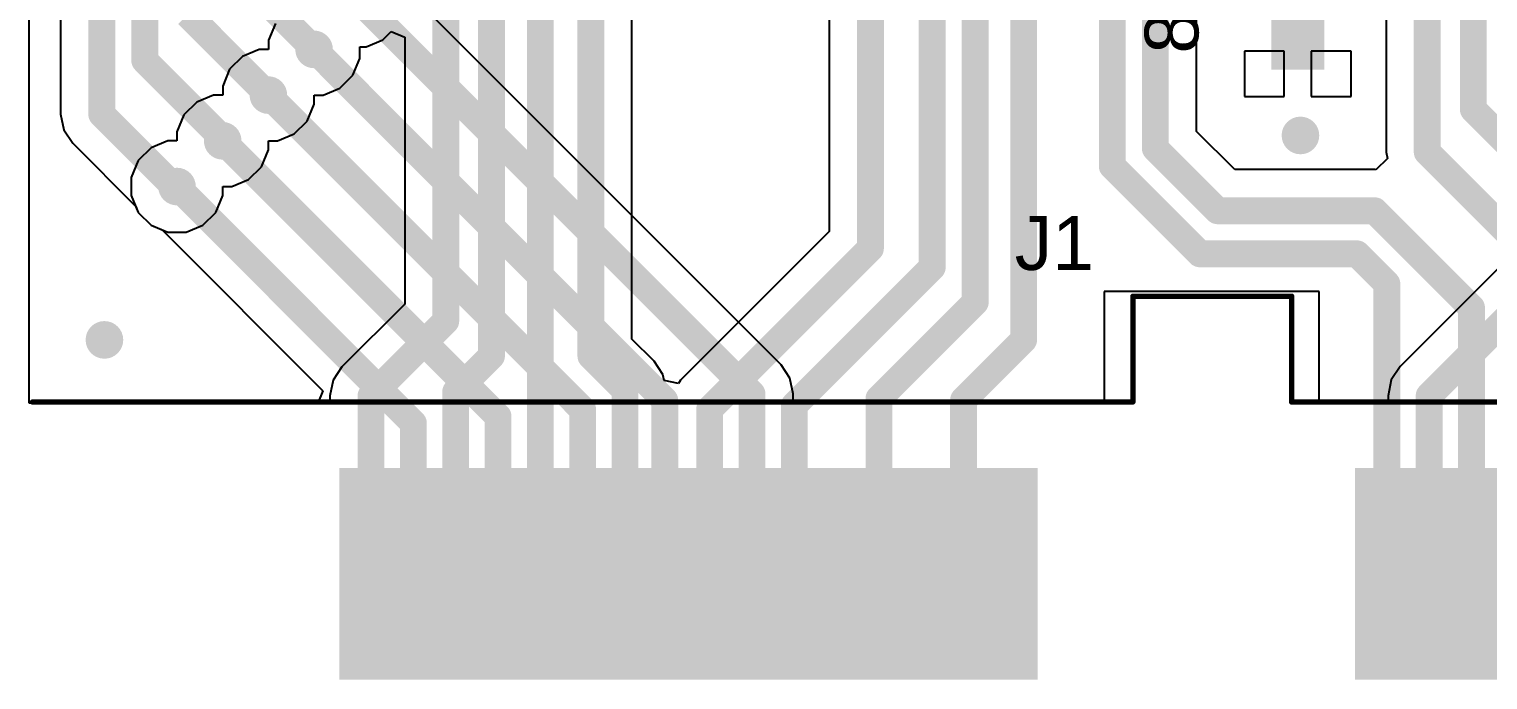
# Model space of a CAD drawing. Header units: millimetres. Extents: x -0.01 to 1.18, y 0.02 to 2.01.
# Drawn here: x -0.005 to 0.538, y 0.023 to 0.265 of the extents above; entities that cross this region are included whole.
import ezdxf

# ---------------------------------------------------------------- set-up
doc = ezdxf.new("R2010")
doc.units = ezdxf.units.MM
doc.header["$MEASUREMENT"] = 0
for name, color, linetype in [('BottomLayer', 5, 'Continuous'), ('BottomOverlay', 54, 'Continuous'), ('BottomPaste', 16, 'Continuous'), ('TopLayer', 1, 'Continuous'), ('TopOverlay', 2, 'Continuous'), ('TopPaste', 8, 'Continuous'), ('ViaHoleLayer', 16, 'Continuous')]:
    doc.layers.add(name, color=color, linetype=linetype)
doc.styles.add('Arial', font='arial.ttf', dxfattribs={"height": 0.2})

# ---------------------------------------------------------------- blocks, each defined once
blk = doc.blocks.new('MPCIE_CARD_EDGE_22')
at = {"layer": 'BottomLayer'}
for points in [[(0.04528, 0.10138), (0.0689, 0.10138), (0.0689, 0.02264), (0.04528, 0.02264)], [(0.07677, 0.10138), (0.10039, 0.10138), (0.10039, 0.02264), (0.07677, 0.02264)], [(0.10827, 0.10138), (0.13189, 0.10138), (0.13189, 0.02264), (0.10827, 0.02264)], [(0.13976, 0.10138), (0.16339, 0.10138), (0.16339, 0.02264), (0.13976, 0.02264)], [(0.17126, 0.10138), (0.19488, 0.10138), (0.19488, 0.02264), (0.17126, 0.02264)], [(0.20276, 0.10138), (0.22638, 0.10138), (0.22638, 0.02264), (0.20276, 0.02264)], [(0.23425, 0.10138), (0.25787, 0.10138), (0.25787, 0.02264), (0.23425, 0.02264)], [(0.26575, 0.10138), (0.28937, 0.10138), (0.28937, 0.02264), (0.26575, 0.02264)], [(0.42323, 0.10138), (0.44685, 0.10138), (0.44685, 0.02264), (0.42323, 0.02264)], [(0.45472, 0.10138), (0.47835, 0.10138), (0.47835, 0.02264), (0.45472, 0.02264)]]:
    blk.add_hatch(color=5, dxfattribs=at).paths.add_polyline_path(points)
at = {"layer": 'BottomPaste'}
for points in [[(0.04528, 0.10138), (0.0689, 0.10138), (0.0689, 0.02264), (0.04528, 0.02264)], [(0.07677, 0.10138), (0.10039, 0.10138), (0.10039, 0.02264), (0.07677, 0.02264)], [(0.10827, 0.10138), (0.13189, 0.10138), (0.13189, 0.02264), (0.10827, 0.02264)], [(0.13976, 0.10138), (0.16339, 0.10138), (0.16339, 0.02264), (0.13976, 0.02264)], [(0.17126, 0.10138), (0.19488, 0.10138), (0.19488, 0.02264), (0.17126, 0.02264)], [(0.20276, 0.10138), (0.22638, 0.10138), (0.22638, 0.02264), (0.20276, 0.02264)], [(0.23425, 0.10138), (0.25787, 0.10138), (0.25787, 0.02264), (0.23425, 0.02264)], [(0.26575, 0.10138), (0.28937, 0.10138), (0.28937, 0.02264), (0.26575, 0.02264)], [(0.42323, 0.10138), (0.44685, 0.10138), (0.44685, 0.02264), (0.42323, 0.02264)], [(0.45472, 0.10138), (0.47835, 0.10138), (0.47835, 0.02264), (0.45472, 0.02264)]]:
    blk.add_hatch(color=16, dxfattribs=at).paths.add_polyline_path(points)
at = {"layer": 'TopLayer'}
for points in [[(0.02953, 0.10138), (0.05315, 0.10138), (0.05315, 0.02264), (0.02953, 0.02264)], [(0.06102, 0.10138), (0.08465, 0.10138), (0.08465, 0.02264), (0.06102, 0.02264)], [(0.09252, 0.10138), (0.11614, 0.10138), (0.11614, 0.02264), (0.09252, 0.02264)], [(0.12402, 0.10138), (0.14764, 0.10138), (0.14764, 0.02264), (0.12402, 0.02264)], [(0.15551, 0.10138), (0.17913, 0.10138), (0.17913, 0.02264), (0.15551, 0.02264)], [(0.18701, 0.10138), (0.21063, 0.10138), (0.21063, 0.02264), (0.18701, 0.02264)], [(0.2185, 0.10138), (0.24213, 0.10138), (0.24213, 0.02264), (0.2185, 0.02264)], [(0.25, 0.10138), (0.27362, 0.10138), (0.27362, 0.02264), (0.25, 0.02264)], [(0.40748, 0.10138), (0.4311, 0.10138), (0.4311, 0.02264), (0.40748, 0.02264)], [(0.43898, 0.10138), (0.4626, 0.10138), (0.4626, 0.02264), (0.43898, 0.02264)]]:
    blk.add_hatch(color=1, dxfattribs=at).paths.add_polyline_path(points)
at = {"layer": 'TopPaste'}
for points in [[(0.02953, 0.10138), (0.05315, 0.10138), (0.05315, 0.02264), (0.02953, 0.02264)], [(0.06102, 0.10138), (0.08465, 0.10138), (0.08465, 0.02264), (0.06102, 0.02264)], [(0.09252, 0.10138), (0.11614, 0.10138), (0.11614, 0.02264), (0.09252, 0.02264)], [(0.12402, 0.10138), (0.14764, 0.10138), (0.14764, 0.02264), (0.12402, 0.02264)], [(0.15551, 0.10138), (0.17913, 0.10138), (0.17913, 0.02264), (0.15551, 0.02264)], [(0.18701, 0.10138), (0.21063, 0.10138), (0.21063, 0.02264), (0.18701, 0.02264)], [(0.2185, 0.10138), (0.24213, 0.10138), (0.24213, 0.02264), (0.2185, 0.02264)], [(0.25, 0.10138), (0.27362, 0.10138), (0.27362, 0.02264), (0.25, 0.02264)], [(0.40748, 0.10138), (0.4311, 0.10138), (0.4311, 0.02264), (0.40748, 0.02264)], [(0.43898, 0.10138), (0.4626, 0.10138), (0.4626, 0.02264), (0.43898, 0.02264)]]:
    blk.add_hatch(color=8, dxfattribs=at).paths.add_polyline_path(points)
at = {"layer": 'TopOverlay', "const_width": 0.00197}
for points in [[(0.3248, 0.12591), (0.3248, 0.16524)], [(0.3248, 0.16524), (0.38385, 0.16524)], [(0.38386, 0.12591), (0.38386, 0.16525)], [(-0.08465, 0.12591), (0.32479, 0.12591)], [(0.38388, 0.12591), (1.00036, 0.12591)]]:
    blk.add_lwpolyline(points, dxfattribs=at)
at = {"layer": 'TopOverlay', "const_width": 0.000984}
for points in [[(0.32431, 0.16524, 1), (0.3253, 0.16524, 1)], [(0.32431, 0.16524, 1), (0.3253, 0.16524, 1)], [(0.38336, 0.16524, 1), (0.38434, 0.16524, 1)], [(0.38337, 0.16525, 1), (0.38435, 0.16525, 1)], [(-0.08514, 0.12591, 1), (-0.08415, 0.12591, 1)], [(0.3243, 0.12591, 1), (0.32528, 0.12591, 1)], [(0.32431, 0.12591, 1), (0.3253, 0.12591, 1)], [(0.38337, 0.12591, 1), (0.38435, 0.12591, 1)], [(0.38339, 0.12591, 1), (0.38437, 0.12591, 1)]]:
    blk.add_lwpolyline(points, format="xyb", close=True, dxfattribs=at)
blk = doc.blocks.new('0402_B_41')
at = {"layer": 'BottomLayer'}
for points in [[(-0.00787, 0.00984), (-0.00787, -0.00984), (-0.0315, -0.00984), (-0.0315, 0.00984)], [(0.0315, 0.00984), (0.0315, -0.00984), (0.00787, -0.00984), (0.00787, 0.00984)]]:
    blk.add_hatch(color=5, dxfattribs=at).paths.add_polyline_path(points)
at = {"layer": 'BottomPaste'}
for points in [[(-0.00787, 0.00984), (-0.00787, -0.00984), (-0.0315, -0.00984), (-0.0315, 0.00984)], [(0.0315, 0.00984), (0.0315, -0.00984), (0.00787, -0.00984), (0.00787, 0.00984)]]:
    blk.add_hatch(color=16, dxfattribs=at).paths.add_polyline_path(points)

msp = doc.modelspace()

# ---------------------------------------------------------------- hatches: boundary and pattern name
at = {"layer": 'BottomLayer'}
h = msp.add_hatch(color=5, dxfattribs=at)
edge = h.paths.add_edge_path()
edge.add_arc((0.101, 0.257), 0.007, 0, 360)
h = msp.add_hatch(color=5, dxfattribs=at)
edge = h.paths.add_edge_path()
edge.add_arc((0.084, 0.24), 0.007, 0, 360)
h = msp.add_hatch(color=5, dxfattribs=at)
edge = h.paths.add_edge_path()
edge.add_arc((0.067, 0.223), 0.007, 0, 360)
h = msp.add_hatch(color=5, dxfattribs=at)
edge = h.paths.add_edge_path()
edge.add_arc((0.468, 0.225), 0.007, 0, 360)
h = msp.add_hatch(color=5, dxfattribs=at)
edge = h.paths.add_edge_path()
edge.add_arc((0.05, 0.206), 0.007, 0, 360)
h = msp.add_hatch(color=5, dxfattribs=at)
edge = h.paths.add_edge_path()
edge.add_arc((0.023, 0.149), 0.007, 0, 360)
at = {"layer": 'TopLayer'}
h = msp.add_hatch(color=1, dxfattribs=at)
edge = h.paths.add_edge_path()
edge.add_arc((0.101, 0.257), 0.007, 0, 360)
h = msp.add_hatch(color=1, dxfattribs=at)
edge = h.paths.add_edge_path()
edge.add_arc((0.084, 0.24), 0.007, 0, 360)
h = msp.add_hatch(color=1, dxfattribs=at)
edge = h.paths.add_edge_path()
edge.add_arc((0.067, 0.223), 0.007, 0, 360)
h = msp.add_hatch(color=1, dxfattribs=at)
edge = h.paths.add_edge_path()
edge.add_arc((0.468, 0.225), 0.007, 0, 360)
h = msp.add_hatch(color=1, dxfattribs=at)
edge = h.paths.add_edge_path()
edge.add_arc((0.05, 0.206), 0.007, 0, 360)
h = msp.add_hatch(color=1, dxfattribs=at)
edge = h.paths.add_edge_path()
edge.add_arc((0.023, 0.149), 0.007, 0, 360)
at = {"layer": 'ViaHoleLayer'}
h = msp.add_hatch(color=16, dxfattribs=at)
edge = h.paths.add_edge_path()
edge.add_arc((0.101, 0.257), 0.005, 0, 360)
h = msp.add_hatch(color=16, dxfattribs=at)
edge = h.paths.add_edge_path()
edge.add_arc((0.084, 0.24), 0.005, 0, 360)
h = msp.add_hatch(color=16, dxfattribs=at)
edge = h.paths.add_edge_path()
edge.add_arc((0.067, 0.223), 0.005, 0, 360)
h = msp.add_hatch(color=16, dxfattribs=at)
edge = h.paths.add_edge_path()
edge.add_arc((0.468, 0.225), 0.005, 0, 360)
h = msp.add_hatch(color=16, dxfattribs=at)
edge = h.paths.add_edge_path()
edge.add_arc((0.05, 0.206), 0.005, 0, 360)
h = msp.add_hatch(color=16, dxfattribs=at)
edge = h.paths.add_edge_path()
edge.add_arc((0.023, 0.149), 0.005, 0, 360)

# ---------------------------------------------------------------- linework, layer by layer
at = {"layer": 'BottomLayer'}
for p, q in [((-0.005, 0.12548), (-0.005, 1.049)), ((0.68268, 0.31665), (0.50508, 0.13905)), ((0.27474, 0.13974), (0.13251, 0.28198)), ((0.08659, 0.26663), (0.084, 0.26038)), ((0.08062, 0.257), (0.07437, 0.25441)), ((0.084, 0.257), (0.08062, 0.257)), ((0.084, 0.26038), (0.084, 0.257)), ((0.462, 0.25631), (0.44716, 0.25631)), ((0.44716, 0.25631), (0.44716, 0.2395)), ((0.462, 0.2395), (0.462, 0.25631)), ((0.48684, 0.25631), (0.472, 0.25631)), ((0.472, 0.25631), (0.472, 0.2395)), ((0.48684, 0.2395), (0.48684, 0.25631)), ((0.07437, 0.25441), (0.06959, 0.24963)), ((0.06959, 0.24963), (0.067, 0.24338)), ((0.06362, 0.24), (0.05737, 0.23741)), ((0.067, 0.24), (0.06362, 0.24)), ((0.067, 0.24338), (0.067, 0.24)), ((0.44716, 0.2395), (0.462, 0.2395)), ((0.472, 0.2395), (0.48684, 0.2395)), ((0.05737, 0.23741), (0.05259, 0.23263)), ((0.05259, 0.23263), (0.05, 0.22638)), ((0.04662, 0.223), (0.04037, 0.22041)), ((0.05, 0.223), (0.04662, 0.223)), ((0.05, 0.22638), (0.05, 0.223)), ((0.04037, 0.22041), (0.03559, 0.21563)), ((0.03559, 0.21563), (0.033, 0.20938)), ((0.033, 0.20938), (0.033, 0.20262)), ((0.033, 0.20262), (0.03559, 0.19637)), ((0.03559, 0.19637), (0.04037, 0.19159)), ((0.04037, 0.19159), (0.04449, 0.18988)), ((0.04449, 0.18988), (0.10428, 0.1301)), ((0.475, 0.167), (0.395, 0.167)), ((0.395, 0.167), (0.395, 0.12548)), ((0.475, 0.12548), (0.475, 0.167)), ((0.27806, 0.13478), (0.27474, 0.13974)), ((0.50508, 0.13905), (0.50177, 0.13409)), ((0.27922, 0.12893), (0.27806, 0.13478)), ((0.50177, 0.13409), (0.5006, 0.12824)), ((0.10236, 0.12548), (-0.005, 0.12548)), ((0.10428, 0.1301), (0.10236, 0.12548)), ((0.27922, 0.12548), (0.27922, 0.12893)), ((0.395, 0.12548), (0.27922, 0.12548)), ((0.5006, 0.12548), (0.475, 0.12548)), ((0.5006, 0.12824), (0.5006, 0.12548))]:
    msp.add_line(p, q, dxfattribs=at)
at = {"layer": 'BottomLayer', "const_width": 0.01}
for points in [[(0.5159, 0.12824), (0.6988, 0.31114)], [(0.11786, 0.275), (0.26393, 0.12893)], [(0.101, 0.257), (0.23148, 0.12652)], [(0.084, 0.24), (0.20094, 0.12306)], [(0.067, 0.223), (0.16944, 0.12056)], [(0.05, 0.206), (0.13795, 0.11805)], [(0.23148, 0.06296), (0.23148, 0.12652)], [(0.26393, 0.06201), (0.26393, 0.12893)], [(0.5159, 0.06201), (0.5159, 0.12824)], [(0.16944, 0.06201), (0.16944, 0.12056)], [(0.20094, 0.06201), (0.20094, 0.12306)], [(0.13795, 0.06201), (0.13795, 0.11805)], [(0.23148, 0.06296), (0.23243, 0.06201)]]:
    msp.add_lwpolyline(points, dxfattribs=at)
at = {"layer": 'BottomLayer', "const_width": 0.005}
for points in [[(0.0985, 0.257, 1), (0.1035, 0.257, 1)], [(0.0815, 0.24, 1), (0.0865, 0.24, 1)], [(0.0645, 0.223, 1), (0.0695, 0.223, 1)], [(0.0475, 0.206, 1), (0.0525, 0.206, 1)], [(0.22898, 0.12652, 1), (0.23398, 0.12652, 1)], [(0.22898, 0.12652, 1), (0.23398, 0.12652, 1)], [(0.26143, 0.12893, 1), (0.26643, 0.12893, 1)], [(0.26143, 0.12893, 1), (0.26643, 0.12893, 1)], [(0.5134, 0.12824, 1), (0.5184, 0.12824, 1)], [(0.5134, 0.12824, 1), (0.5184, 0.12824, 1)], [(0.16694, 0.12056, 1), (0.17194, 0.12056, 1)], [(0.16694, 0.12056, 1), (0.17194, 0.12056, 1)], [(0.19844, 0.12306, 1), (0.20344, 0.12306, 1)], [(0.19844, 0.12306, 1), (0.20344, 0.12306, 1)], [(0.13545, 0.11805, 1), (0.14044, 0.11805, 1)], [(0.13545, 0.11805, 1), (0.14044, 0.11805, 1)], [(0.13545, 0.06201, 1), (0.14044, 0.06201, 1)], [(0.16694, 0.06201, 1), (0.17194, 0.06201, 1)], [(0.19844, 0.06201, 1), (0.20344, 0.06201, 1)], [(0.22898, 0.06296, 1), (0.23398, 0.06296, 1)], [(0.22898, 0.06296, 1), (0.23398, 0.06296, 1)], [(0.22993, 0.06201, 1), (0.23493, 0.06201, 1)], [(0.26143, 0.06201, 1), (0.26643, 0.06201, 1)], [(0.5134, 0.06201, 1), (0.5184, 0.06201, 1)]]:
    msp.add_lwpolyline(points, format="xyb", close=True, dxfattribs=at)
at = {"layer": 'TopLayer'}
for p, q in [((-0.005, 0.12548), (-0.005, 1.05)), ((0.00671, 1.05), (0.00671, 0.23292)), ((0.21929, 0.14933), (0.21929, 0.77467)), ((0.29271, 0.37999), (0.29271, 0.18933)), ((0.49987, 0.31078), (0.49987, 0.21883)), ((0.42929, 0.22653), (0.42929, 0.29509)), ((0.12038, 0.258), (0.12663, 0.26059)), ((0.12663, 0.26059), (0.12971, 0.26366)), ((0.12971, 0.26366), (0.13471, 0.26159)), ((0.13471, 0.26159), (0.13471, 0.16233)), ((0.118, 0.25362), (0.118, 0.258)), ((0.118, 0.258), (0.12038, 0.258)), ((0.11541, 0.24737), (0.118, 0.25362)), ((0.11063, 0.24259), (0.11541, 0.24737)), ((0.101, 0.23662), (0.101, 0.24)), ((0.101, 0.24), (0.10438, 0.24)), ((0.10438, 0.24), (0.11063, 0.24259)), ((0.09841, 0.23037), (0.101, 0.23662)), ((0.00671, 0.23292), (0.00787, 0.22706)), ((0.09363, 0.22559), (0.09841, 0.23037)), ((0.00787, 0.22706), (0.01119, 0.2221)), ((0.084, 0.21962), (0.084, 0.223)), ((0.084, 0.223), (0.08738, 0.223)), ((0.08738, 0.223), (0.09363, 0.22559)), ((0.44353, 0.21229), (0.42929, 0.22653)), ((0.01119, 0.2221), (0.03465, 0.19864)), ((0.08141, 0.21337), (0.084, 0.21962)), ((0.49987, 0.21883), (0.50035, 0.21645)), ((0.07663, 0.20859), (0.08141, 0.21337)), ((0.49563, 0.21229), (0.44353, 0.21229)), ((0.49609, 0.2122), (0.49563, 0.21229)), ((0.50035, 0.21645), (0.49609, 0.2122)), ((0.07038, 0.206), (0.07663, 0.20859)), ((0.06441, 0.19637), (0.067, 0.20262)), ((0.067, 0.20262), (0.067, 0.206)), ((0.067, 0.206), (0.07038, 0.206)), ((0.03465, 0.19864), (0.03559, 0.19637)), ((0.03559, 0.19637), (0.04037, 0.19159)), ((0.05963, 0.19159), (0.06441, 0.19637)), ((0.04037, 0.19159), (0.04662, 0.189)), ((0.05338, 0.189), (0.05963, 0.19159)), ((0.04662, 0.189), (0.05338, 0.189)), ((0.29271, 0.18933), (0.23737, 0.134)), ((0.13471, 0.16233), (0.11138, 0.13901)), ((0.2275, 0.14113), (0.21929, 0.14933)), ((0.23081, 0.13617), (0.2275, 0.14113)), ((0.11138, 0.13901), (0.10807, 0.13405)), ((0.23127, 0.13387), (0.23081, 0.13617)), ((0.10807, 0.13405), (0.1069, 0.1282)), ((0.23658, 0.13282), (0.23127, 0.13387)), ((0.23737, 0.134), (0.23658, 0.13282)), ((0.1069, 0.12548), (-0.005, 0.12548)), ((0.1069, 0.1282), (0.1069, 0.12548))]:
    msp.add_line(p, q, dxfattribs=at)
at = {"layer": 'TopLayer', "const_width": 0.01}
for points in [[(0.022, 0.23292), (0.022, 1.31684)], [(0.038, 0.25289), (0.038, 1.283)], [(0.15, 0.156), (0.15, 0.798)], [(0.167, 0.143), (0.167, 0.791)], [(0.18519, 0.06201), (0.18519, 0.78519)], [(0.204, 0.143), (0.204, 0.781)], [(0.51517, 0.21883), (0.51517, 0.75005)], [(0.53233, 0.23467), (0.53233, 0.75012)], [(0.331, 0.176), (0.331, 0.66111)], [(0.347, 0.163), (0.347, 0.64492)], [(0.365, 0.149), (0.365, 0.63289)], [(0.308, 0.183), (0.308, 0.524)], [(0.398, 0.21357), (0.398, 0.32932)], [(0.414, 0.2202), (0.414, 0.32269)], [(0.07, 0.288), (0.101, 0.257)], [(0.054, 0.27), (0.084, 0.24)], [(0.038, 0.25289), (0.067, 0.22389)], [(0.53233, 0.23467), (0.59464, 0.17236)], [(0.022, 0.23292), (0.04892, 0.206)], [(0.067, 0.223), (0.067, 0.22389)], [(0.414, 0.2202), (0.4372, 0.197)], [(0.51517, 0.21883), (0.56314, 0.17086)], [(0.398, 0.21357), (0.43057, 0.181)], [(0.04892, 0.206), (0.05, 0.206)], [(0.4372, 0.197), (0.49563, 0.197)], [(0.49563, 0.197), (0.53165, 0.16098)], [(0.24818, 0.12318), (0.308, 0.183)], [(0.43057, 0.181), (0.489, 0.181)], [(0.489, 0.181), (0.50015, 0.16985)], [(0.27968, 0.12468), (0.331, 0.176)], [(0.50015, 0.06201), (0.50015, 0.16985)], [(0.31117, 0.12717), (0.347, 0.163)], [(0.53165, 0.06201), (0.53165, 0.16098)], [(0.1222, 0.1282), (0.15, 0.156)], [(0.34267, 0.12667), (0.365, 0.149)], [(0.15369, 0.12969), (0.167, 0.143)], [(0.204, 0.143), (0.21669, 0.13031)], [(0.1222, 0.06201), (0.1222, 0.1282)], [(0.15369, 0.06201), (0.15369, 0.12969)], [(0.21669, 0.06201), (0.21669, 0.13031)], [(0.31117, 0.06201), (0.31117, 0.12717)], [(0.34267, 0.06201), (0.34267, 0.12667)], [(0.24818, 0.06201), (0.24818, 0.12318)], [(0.27968, 0.06201), (0.27968, 0.12468)]]:
    msp.add_lwpolyline(points, dxfattribs=at)
at = {"layer": 'TopLayer', "const_width": 0.005}
for points in [[(0.0985, 0.257, 1), (0.1035, 0.257, 1)], [(0.0355, 0.25289, 1), (0.0405, 0.25289, 1)], [(0.0355, 0.25289, 1), (0.0405, 0.25289, 1)], [(0.0815, 0.24, 1), (0.0865, 0.24, 1)], [(0.52983, 0.23467, 1), (0.53483, 0.23467, 1)], [(0.52983, 0.23467, 1), (0.53483, 0.23467, 1)], [(0.0195, 0.23292, 1), (0.0245, 0.23292, 1)], [(0.0195, 0.23292, 1), (0.0245, 0.23292, 1)], [(0.0645, 0.22389, 1), (0.0695, 0.22389, 1)], [(0.0645, 0.22389, 1), (0.0695, 0.22389, 1)], [(0.0645, 0.223, 1), (0.0695, 0.223, 1)], [(0.4115, 0.2202, 1), (0.4165, 0.2202, 1)], [(0.4115, 0.2202, 1), (0.4165, 0.2202, 1)], [(0.51267, 0.21883, 1), (0.51767, 0.21883, 1)], [(0.51267, 0.21883, 1), (0.51767, 0.21883, 1)], [(0.3955, 0.21357, 1), (0.4005, 0.21357, 1)], [(0.3955, 0.21357, 1), (0.4005, 0.21357, 1)], [(0.04642, 0.206, 1), (0.05142, 0.206, 1)], [(0.04642, 0.206, 1), (0.05142, 0.206, 1)], [(0.0475, 0.206, 1), (0.0525, 0.206, 1)], [(0.4347, 0.197, 1), (0.4397, 0.197, 1)], [(0.4347, 0.197, 1), (0.4397, 0.197, 1)], [(0.49313, 0.197, 1), (0.49813, 0.197, 1)], [(0.49313, 0.197, 1), (0.49813, 0.197, 1)], [(0.3055, 0.183, 1), (0.3105, 0.183, 1)], [(0.3055, 0.183, 1), (0.3105, 0.183, 1)], [(0.42807, 0.181, 1), (0.43307, 0.181, 1)], [(0.42807, 0.181, 1), (0.43307, 0.181, 1)], [(0.4865, 0.181, 1), (0.4915, 0.181, 1)], [(0.4865, 0.181, 1), (0.4915, 0.181, 1)], [(0.3285, 0.176, 1), (0.3335, 0.176, 1)], [(0.3285, 0.176, 1), (0.3335, 0.176, 1)], [(0.49765, 0.16985, 1), (0.50265, 0.16985, 1)], [(0.49765, 0.16985, 1), (0.50265, 0.16985, 1)], [(0.3445, 0.163, 1), (0.3495, 0.163, 1)], [(0.3445, 0.163, 1), (0.3495, 0.163, 1)], [(0.52915, 0.16098, 1), (0.53415, 0.16098, 1)], [(0.52915, 0.16098, 1), (0.53415, 0.16098, 1)], [(0.1475, 0.156, 1), (0.1525, 0.156, 1)], [(0.1475, 0.156, 1), (0.1525, 0.156, 1)], [(0.3625, 0.149, 1), (0.3675, 0.149, 1)], [(0.3625, 0.149, 1), (0.3675, 0.149, 1)], [(0.1645, 0.143, 1), (0.1695, 0.143, 1)], [(0.1645, 0.143, 1), (0.1695, 0.143, 1)], [(0.2015, 0.143, 1), (0.2065, 0.143, 1)], [(0.2015, 0.143, 1), (0.2065, 0.143, 1)], [(0.1197, 0.1282, 1), (0.1247, 0.1282, 1)], [(0.1197, 0.1282, 1), (0.1247, 0.1282, 1)], [(0.15119, 0.12969, 1), (0.15619, 0.12969, 1)], [(0.15119, 0.12969, 1), (0.15619, 0.12969, 1)], [(0.21419, 0.13031, 1), (0.21919, 0.13031, 1)], [(0.21419, 0.13031, 1), (0.21919, 0.13031, 1)], [(0.30867, 0.12717, 1), (0.31367, 0.12717, 1)], [(0.30867, 0.12717, 1), (0.31367, 0.12717, 1)], [(0.34017, 0.12667, 1), (0.34517, 0.12667, 1)], [(0.34017, 0.12667, 1), (0.34517, 0.12667, 1)], [(0.24568, 0.12318, 1), (0.25068, 0.12318, 1)], [(0.24568, 0.12318, 1), (0.25068, 0.12318, 1)], [(0.27718, 0.12468, 1), (0.28218, 0.12468, 1)], [(0.27718, 0.12468, 1), (0.28218, 0.12468, 1)], [(0.1197, 0.06201, 1), (0.1247, 0.06201, 1)], [(0.15119, 0.06201, 1), (0.15619, 0.06201, 1)], [(0.18269, 0.06201, 1), (0.18769, 0.06201, 1)], [(0.21419, 0.06201, 1), (0.21919, 0.06201, 1)], [(0.24568, 0.06201, 1), (0.25068, 0.06201, 1)], [(0.27718, 0.06201, 1), (0.28218, 0.06201, 1)], [(0.30867, 0.06201, 1), (0.31367, 0.06201, 1)], [(0.34017, 0.06201, 1), (0.34517, 0.06201, 1)], [(0.49765, 0.06201, 1), (0.50265, 0.06201, 1)], [(0.52915, 0.06201, 1), (0.53415, 0.06201, 1)]]:
    msp.add_lwpolyline(points, format="xyb", close=True, dxfattribs=at)

# ---------------------------------------------------------------- block references
at = {"rotation": 270}
msp.add_blockref('0402_B_41', (0.467, 0.281), dxfattribs=at)
msp.add_blockref('MPCIE_CARD_EDGE_22', (0.08086, 0))

# ---------------------------------------------------------------- texts
at = {"layer": 'BottomOverlay', "style": 'Arial', "text_generation_flag": 2}
msp.add_text('C28', height=0.02, rotation=90.1447, dxfattribs=at).set_placement((0.42993, 0.30668))
at = {"layer": 'TopOverlay', "style": 'Arial'}
msp.add_text('J1', height=0.02, dxfattribs=at).set_placement((0.36167, 0.175))

doc.saveas('drawing.dxf')
